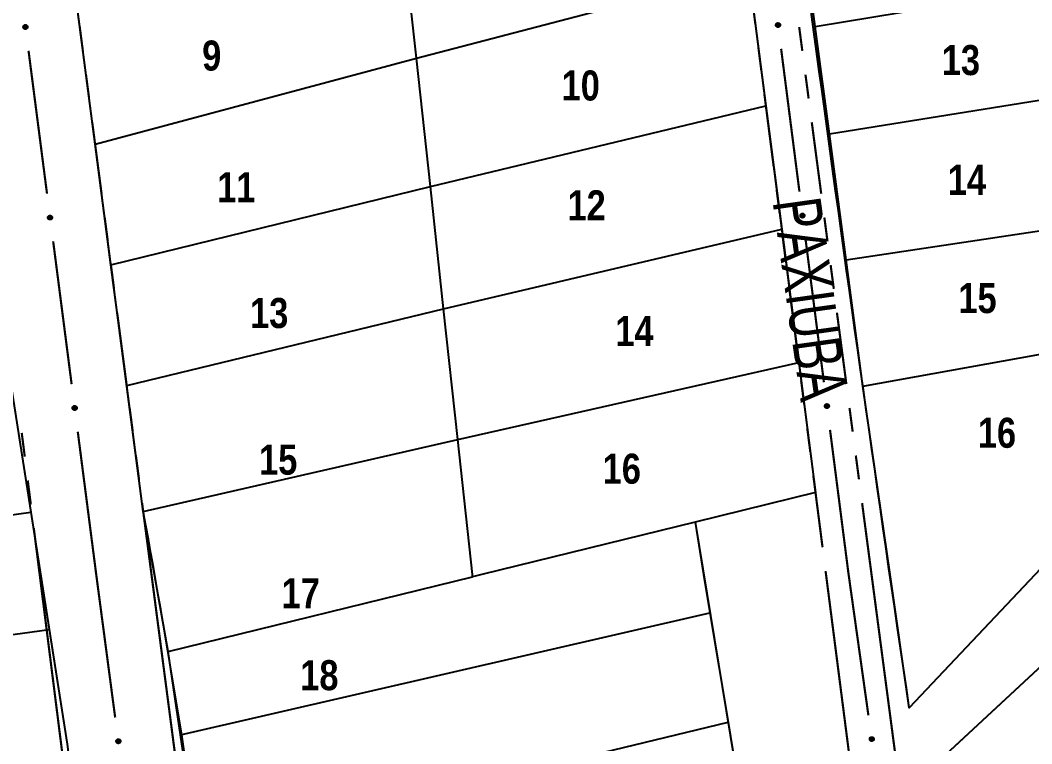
# Model space of a CAD drawing. Extents: x 203591 to 208218, y 4854879 to 4857795.
# Drawn here: x 205473.7 to 205557.9, y 4856008.9 to 4856069.2 of the extents above; entities that cross this region are included whole.
import ezdxf
from ezdxf.enums import TextEntityAlignment as Align

# ---------------------------------------------------------------- set-up
doc = ezdxf.new("R2010")
doc.units = 0
doc.header["$LTSCALE"] = 1.5
doc.header["$MEASUREMENT"] = 0
doc.linetypes.add('PHANTOMX2', pattern=[5, 2.5, -0.5, 0.5, -0.5, 0.5, -0.5])
doc.linetypes.add('TRACO_25', pattern=[8, 3, -1, 1, -1, 1, -1])
for name, color, linetype in [('CD-MALHA-LOTES', 40, 'CONTINUOUS'), ('RU-QUADRAS', 210, 'CONTINUOUS'), ('SV-EIXO-RUA-N-PAV', 6, 'CONTINUOUS'), ('SV-RUA-NAO-PAV-S-GUIA-C-GUIA', 7, 'PHANTOMX2'), ('SV-TXT-RUA-N-PAV-S-GUIA-C-GUIA', 7, 'CONTINUOUS'), ('Th_NmrPorta', 7, 'CONTINUOUS')]:
    doc.layers.add(name, color=color, linetype=linetype)
doc.styles.add('ARIAL', font='ARIAL.TTF')
doc.styles.get("Standard").update_dxf_attribs({"font": 'swisscbo.ttf'})

msp = doc.modelspace()

# ---------------------------------------------------------------- linework, layer by layer
at = {"layer": 'CD-MALHA-LOTES', "linetype": 'Continuous', "flags": 128}
for points in [[(205539.86, 4856068.64), (205538.56, 4856078.45)], [(205506.66, 4856066.02), (205505.46, 4856077.02)], [(205506.66, 4856066.02), (205534.32, 4856073.26)], [(205534.32, 4856073.26), (205535.76, 4856062.04)], [(205539.86, 4856068.64), (205565.98, 4856072.99)], [(205479.9, 4856058.86), (205478.46, 4856069.86)], [(205541.05, 4856059.71), (205539.86, 4856068.64)], [(205541.05, 4856059.71), (205582.72, 4856066.4)], [(205479.9, 4856058.86), (205506.66, 4856066.02)], [(205507.82, 4856055.32), (205506.66, 4856066.02)], [(205507.82, 4856055.32), (205535.76, 4856062.04)], [(205535.76, 4856062.04), (205537.08, 4856051.78)], [(205542.44, 4856049.21), (205541.05, 4856059.71)], [(205481.22, 4856048.79), (205479.9, 4856058.86)], [(205481.22, 4856048.79), (205507.82, 4856055.32)], [(205508.92, 4856045.12), (205507.82, 4856055.32)], [(205542.44, 4856049.21), (205584.22, 4856055.49)], [(205508.92, 4856045.12), (205537.08, 4856051.78)], [(205537.08, 4856051.78), (205538.51, 4856040.66)], [(205482.54, 4856038.76), (205481.22, 4856048.79)], [(205543.84, 4856038.68), (205542.44, 4856049.21)], [(205482.54, 4856038.76), (205508.92, 4856045.12)], [(205510.1, 4856034.26), (205508.92, 4856045.12)], [(205543.84, 4856038.68), (205578.97, 4856045.01)], [(205510.1, 4856034.26), (205538.51, 4856040.66)], [(205538.51, 4856040.66), (205539.9, 4856029.83)], [(205472.94, 4856038.46), (205474.54, 4856028.19)], [(205483.91, 4856028.26), (205482.54, 4856038.76)], [(205546.1, 4856023), (205543.84, 4856038.68)], [(205483.91, 4856028.26), (205510.1, 4856034.26)], [(205511.32, 4856023), (205510.1, 4856034.26)], [(205539.9, 4856029.83), (205529.86, 4856027.36)], [(205450.01, 4856024.78), (205474.54, 4856028.19)], [(205474.54, 4856028.19), (205475.36, 4856023)], [(205484.84, 4856023), (205483.91, 4856028.26)], [(205529.86, 4856027.36), (205512.1, 4856023)], [(205529.86, 4856027.36), (205530.58, 4856023)], [(205566.89, 4856023), (205206.64, 4855688.61)], [(205475.36, 4856023), (205476.07, 4856018.43)], [(205485.98, 4856016.58), (205484.84, 4856023)], [(205485.98, 4856016.58), (205511.34, 4856022.81)], [(205511.34, 4856022.81), (205511.32, 4856023)], [(205512.1, 4856023), (205511.34, 4856022.81)], [(205530.58, 4856023), (205531.1, 4856019.82)], [(205547.7, 4856011.9), (205546.1, 4856023)], [(205558.18, 4856023), (205547.7, 4856011.9)], [(205487.02, 4856009.64), (205531.1, 4856019.82)], [(205531.1, 4856019.82), (205532.61, 4856010.69)], [(205451.42, 4856015.03), (205476.07, 4856018.43)], [(205476.07, 4856018.43), (205477.57, 4856008.87)], [(205487.02, 4856009.64), (205485.98, 4856016.58)], [(205488.46, 4856000), (205532.61, 4856010.69)], [(205532.61, 4856010.69), (205534.06, 4856001.85)], [(205488.46, 4856000), (205487.02, 4856009.64)]]:
    msp.add_lwpolyline(points, dxfattribs=at)
at = {"layer": 'RU-QUADRAS', "color": 6, "linetype": 'Continuous'}
for points in [[(205533.31, 4856117.98), (205586.05, 4856134.66), (205594.2, 4856077.36), (205581.46, 4856075.57), (205584.81, 4856051.2), (205547.7, 4856011.9, -0.005568511)], [(205474.6, 4856099.47), (205528.36, 4856116.39), (205531.66, 4856093.97), (205539.9, 4856029.83), (205529.86, 4856027.36), (205534.06, 4856001.85), (205503.01, 4855976.76), (205501.11, 4855993.72), (205489.82, 4855990.94, 0.013372621), (205483.91, 4856028.26)]]:
    msp.add_lwpolyline(points, format="xyb", close=True, dxfattribs=at)
msp.add_lwpolyline([(205414.31, 4856081.78), (205465.37, 4856096.65), (205472.94, 4856038.46), (205477.57, 4856008.87), (205484.39, 4855955.07), (205448.89, 4855922.86), (205446.42, 4855942.78), (205433.9, 4855941.01)], close=True, dxfattribs=at)
msp.add_lwpolyline([(205616.29, 4855406.97, -0.008843554), (205551.38, 4855440.72), (205486.3, 4855477.5), (205409.57, 4855523.2), (205354.08, 4855518.41), (205253.36, 4855503.36), (205250.22, 4855506.65), (205206.64, 4855688.61), (205604.26, 4856057.69)], format="xyb", dxfattribs=at)
at = {"layer": 'SV-EIXO-RUA-N-PAV', "flags": 128}
for points in [[(205474.015482, 4856068.454268), (205473.976333, 4856068.483584), (205473.948681, 4856068.516785), (205473.933589, 4856068.551114), (205473.928162, 4856068.584927), (205473.926506, 4856068.620145), (205473.93267, 4856068.656021), (205473.948331, 4856068.694323), (205473.977463, 4856068.733801), (205474.013336, 4856068.759892), (205474.0462, 4856068.77649), (205474.081133, 4856068.784179), (205474.115373, 4856068.785215), (205474.152426, 4856068.777579), (205474.191087, 4856068.761329), (205474.230075, 4856068.731075), (205474.256961, 4856068.698339), (205474.270687, 4856068.664751), (205474.278195, 4856068.629583), (205474.279455, 4856068.593608), (205474.273201, 4856068.558427), (205474.256769, 4856068.519531), (205474.226398, 4856068.481446), (205474.194055, 4856068.454258), (205474.160669, 4856068.440063), (205474.125879, 4856068.433451), (205474.090576, 4856068.431361), (205474.054255, 4856068.436056), (205474.015482, 4856068.454268)], [(205536.684155, 4856068.619342), (205536.645032, 4856068.648691), (205536.617408, 4856068.681915), (205536.602345, 4856068.716257), (205536.596946, 4856068.750075), (205536.59532, 4856068.785295), (205536.601515, 4856068.821165), (205536.617209, 4856068.859454), (205536.646375, 4856068.898907), (205536.68227, 4856068.924968), (205536.715148, 4856068.941538), (205536.750087, 4856068.949197), (205536.784328, 4856068.950203), (205536.821375, 4856068.942536), (205536.860022, 4856068.926253), (205536.898984, 4856068.895966), (205536.925842, 4856068.863208), (205536.93954, 4856068.829608), (205536.947018, 4856068.794434), (205536.948247, 4856068.758458), (205536.941963, 4856068.723282), (205536.925498, 4856068.6844), (205536.895095, 4856068.646341), (205536.862729, 4856068.61918), (205536.82933, 4856068.605014), (205536.794535, 4856068.598431), (205536.75923, 4856068.596371), (205536.722913, 4856068.601097), (205536.684155, 4856068.619342)], [(205476.065483, 4856052.58614), (205476.026335, 4856052.615456), (205475.998683, 4856052.648657), (205475.98359, 4856052.682986), (205475.978163, 4856052.716799), (205475.976507, 4856052.752017), (205475.982671, 4856052.787893), (205475.998333, 4856052.826195), (205476.027465, 4856052.865673), (205476.063338, 4856052.891764), (205476.096202, 4856052.908362), (205476.131135, 4856052.916051), (205476.165374, 4856052.917086), (205476.202428, 4856052.909451), (205476.241089, 4856052.8932), (205476.280076, 4856052.862946), (205476.306962, 4856052.830211), (205476.320689, 4856052.796623), (205476.328196, 4856052.761455), (205476.329456, 4856052.72548), (205476.323202, 4856052.690299), (205476.30677, 4856052.651403), (205476.2764, 4856052.613318), (205476.244056, 4856052.58613), (205476.21067, 4856052.571935), (205476.17588, 4856052.565323), (205476.140577, 4856052.563233), (205476.104256, 4856052.567928), (205476.065483, 4856052.58614)], [(205538.720659, 4856052.749476), (205538.681535, 4856052.778825), (205538.653912, 4856052.812049), (205538.638848, 4856052.846391), (205538.63345, 4856052.880209), (205538.631824, 4856052.915429), (205538.638018, 4856052.951299), (205538.653713, 4856052.989588), (205538.682878, 4856053.029041), (205538.718773, 4856053.055102), (205538.751651, 4856053.071671), (205538.786591, 4856053.079331), (205538.820831, 4856053.080337), (205538.857878, 4856053.07267), (205538.896525, 4856053.056387), (205538.935487, 4856053.0261), (205538.962345, 4856052.993342), (205538.976043, 4856052.959742), (205538.983521, 4856052.924568), (205538.98475, 4856052.888591), (205538.978466, 4856052.853416), (205538.962001, 4856052.814534), (205538.931598, 4856052.776474), (205538.899232, 4856052.749314), (205538.865833, 4856052.735148), (205538.831038, 4856052.728565), (205538.795733, 4856052.726505), (205538.759416, 4856052.731231), (205538.720659, 4856052.749476)], [(205478.115485, 4856036.718012), (205478.076336, 4856036.747328), (205478.048684, 4856036.780528), (205478.033591, 4856036.814857), (205478.028164, 4856036.848671), (205478.026508, 4856036.883889), (205478.032673, 4856036.919764), (205478.048334, 4856036.958067), (205478.077466, 4856036.997545), (205478.113339, 4856037.023636), (205478.146203, 4856037.040233), (205478.181136, 4856037.047923), (205478.215375, 4856037.048958), (205478.252429, 4856037.041323), (205478.29109, 4856037.025072), (205478.330078, 4856036.994818), (205478.356963, 4856036.962083), (205478.37069, 4856036.928495), (205478.378198, 4856036.893327), (205478.379457, 4856036.857352), (205478.373203, 4856036.822171), (205478.356772, 4856036.783275), (205478.326401, 4856036.745189), (205478.294058, 4856036.718001), (205478.260671, 4856036.703807), (205478.225882, 4856036.697195), (205478.190579, 4856036.695104), (205478.154258, 4856036.6998), (205478.115485, 4856036.718012)], [(205540.757162, 4856036.87961), (205540.718038, 4856036.908959), (205540.690415, 4856036.942183), (205540.675351, 4856036.976525), (205540.669953, 4856037.010343), (205540.668327, 4856037.045562), (205540.674522, 4856037.081433), (205540.690216, 4856037.119722), (205540.719381, 4856037.159175), (205540.755276, 4856037.185236), (205540.788155, 4856037.201805), (205540.823094, 4856037.209465), (205540.857334, 4856037.210471), (205540.894382, 4856037.202804), (205540.933029, 4856037.186521), (205540.97199, 4856037.156233), (205540.998848, 4856037.123475), (205541.012546, 4856037.089876), (205541.020024, 4856037.054701), (205541.021253, 4856037.018725), (205541.014969, 4856036.983549), (205540.998505, 4856036.944667), (205540.968101, 4856036.906608), (205540.935735, 4856036.879448), (205540.902337, 4856036.865281), (205540.867542, 4856036.858699), (205540.832237, 4856036.856639), (205540.79592, 4856036.861365), (205540.757162, 4856036.87961)], [(205481.928292, 4856009.268069), (205481.967534, 4856009.238878), (205481.995291, 4856009.205766), (205482.010494, 4856009.171485), (205482.016029, 4856009.137689), (205482.017797, 4856009.102476), (205482.011747, 4856009.066581), (205481.996208, 4856009.028229), (205481.967202, 4856008.988659), (205481.931412, 4856008.962453), (205481.898601, 4856008.945751), (205481.863693, 4856008.93795), (205481.829457, 4856008.936806), (205481.792379, 4856008.944323), (205481.753667, 4856008.96045), (205481.714583, 4856008.99058), (205481.687593, 4856009.023229), (205481.673759, 4856009.056773), (205481.666139, 4856009.091917), (205481.664765, 4856009.127888), (205481.670907, 4856009.163089), (205481.687214, 4856009.202037), (205481.717463, 4856009.240218), (205481.74972, 4856009.26751), (205481.783061, 4856009.281811), (205481.817829, 4856009.288533), (205481.853125, 4856009.290736), (205481.889461, 4856009.286157), (205481.928292, 4856009.268069)], [(205544.666764, 4856009.44375), (205544.706235, 4856009.41487), (205544.734254, 4856009.381978), (205544.749727, 4856009.347819), (205544.755529, 4856009.314068), (205544.757576, 4856009.27887), (205544.75181, 4856009.242929), (205544.736574, 4856009.204455), (205544.707882, 4856009.164656), (205544.672301, 4856009.138168), (205544.639623, 4856009.121207), (205544.604778, 4856009.113131), (205544.570552, 4856009.111715), (205544.533416, 4856009.118939), (205544.494577, 4856009.134759), (205544.455256, 4856009.164579), (205544.428009, 4856009.197013), (205544.41391, 4856009.230447), (205544.406013, 4856009.265529), (205544.404354, 4856009.301488), (205544.410217, 4856009.336737), (205544.426216, 4856009.375813), (205544.456162, 4856009.414233), (205544.488201, 4856009.441778), (205544.521428, 4856009.456342), (205544.556142, 4856009.46334), (205544.59142, 4856009.465822), (205544.627791, 4856009.46153), (205544.666764, 4856009.44375)]]:
    msp.add_lwpolyline(points, close=True, dxfattribs=at)
for points in [[(205474.125879, 4856068.433451), (205474.0462, 4856068.77649)], [(205474.143369, 4856068.439389), (205474.066484, 4856068.778925)], [(205474.160669, 4856068.440063), (205474.081133, 4856068.784179)], [(205474.17768, 4856068.450701), (205474.099137, 4856068.781768)], [(205474.194055, 4856068.454258), (205474.115373, 4856068.785215)], [(205474.210942, 4856068.470133), (205474.135546, 4856068.776841)], [(205474.226398, 4856068.481446), (205474.152426, 4856068.777579)], [(205536.617408, 4856068.681915), (205536.59532, 4856068.785295)], [(205536.629203, 4856068.667563), (205536.600523, 4856068.794575)], [(205536.645032, 4856068.648691), (205536.601515, 4856068.821165)], [(205536.663494, 4856068.636195), (205536.610721, 4856068.833028)], [(205536.684155, 4856068.619342), (205536.617209, 4856068.859454)], [(205536.705211, 4856068.611282), (205536.634106, 4856068.875925)], [(205536.722913, 4856068.601097), (205536.646375, 4856068.898907)], [(205536.74061, 4856068.603444), (205536.664468, 4856068.907335)], [(205536.75923, 4856068.596371), (205536.68227, 4856068.924968)], [(205536.775314, 4856068.601018), (205536.697573, 4856068.928092)], [(205536.794535, 4856068.598431), (205536.715148, 4856068.941538)], [(205536.81203, 4856068.604354), (205536.735433, 4856068.943956)], [(205536.82933, 4856068.605014), (205536.750087, 4856068.949197)], [(205536.84635, 4856068.615637), (205536.768089, 4856068.946771)], [(205536.862729, 4856068.61918), (205536.784328, 4856068.950203)], [(205536.879629, 4856068.63504), (205536.804494, 4856068.941812)], [(205536.895095, 4856068.646341), (205536.821375, 4856068.942536)], [(205536.90829, 4856068.668984), (205536.841593, 4856068.93144)], [(205536.925498, 4856068.6844), (205536.860022, 4856068.926253)], [(205536.930669, 4856068.709), (205536.880951, 4856068.903474)], [(205536.941963, 4856068.723282), (205536.898984, 4856068.895966)], [(205536.943922, 4856068.745093), (205536.913715, 4856068.873285)], [(205536.948247, 4856068.758458), (205536.925842, 4856068.863208)], [(205473.948681, 4856068.516785), (205473.926506, 4856068.620145)], [(205473.960489, 4856068.502442), (205473.9317, 4856068.62943)], [(205473.976333, 4856068.483584), (205473.93267, 4856068.656021)], [(205473.994806, 4856068.471103), (205473.941866, 4856068.667892)], [(205474.015482, 4856068.454268), (205473.948331, 4856068.694323)], [(205474.036544, 4856068.446226), (205473.965215, 4856068.710808)], [(205474.054255, 4856068.436056), (205473.977463, 4856068.733801)], [(205474.07195, 4856068.438418), (205473.99555, 4856068.742244)], [(205474.090576, 4856068.431361), (205474.013336, 4856068.759892)], [(205474.106656, 4856068.436022), (205474.028637, 4856068.763029)], [(205474.239574, 4856068.504101), (205474.172654, 4856068.7665)], [(205474.256769, 4856068.519531), (205474.191087, 4856068.761329)], [(205474.26192, 4856068.544136), (205474.212035, 4856068.738567)], [(205474.273201, 4856068.558427), (205474.230075, 4856068.731075)], [(205474.275141, 4856068.58024), (205474.244825, 4856068.708407)], [(205474.279455, 4856068.593608), (205474.256961, 4856068.698339)], [(205476.026335, 4856052.615456), (205475.982671, 4856052.787893)], [(205476.044808, 4856052.602975), (205475.991867, 4856052.799763)], [(205476.065483, 4856052.58614), (205475.998333, 4856052.826195)], [(205476.086546, 4856052.578098), (205476.015216, 4856052.84268)], [(205476.104256, 4856052.567928), (205476.027465, 4856052.865673)], [(205476.121951, 4856052.570289), (205476.045551, 4856052.874116)], [(205476.140577, 4856052.563233), (205476.063338, 4856052.891764)], [(205476.156657, 4856052.567894), (205476.078639, 4856052.894901)], [(205476.17588, 4856052.565323), (205476.096202, 4856052.908362)], [(205476.19337, 4856052.571261), (205476.116485, 4856052.910797)], [(205476.21067, 4856052.571935), (205476.131135, 4856052.916051)], [(205476.227681, 4856052.582573), (205476.149138, 4856052.91364)], [(205476.244056, 4856052.58613), (205476.165374, 4856052.917086)], [(205476.260943, 4856052.602004), (205476.185547, 4856052.908712)], [(205476.2764, 4856052.613318), (205476.202428, 4856052.909451)], [(205476.289576, 4856052.635972), (205476.222656, 4856052.898372)], [(205476.30677, 4856052.651403), (205476.241089, 4856052.8932)], [(205476.311921, 4856052.676007), (205476.262037, 4856052.870439)], [(205476.323202, 4856052.690299), (205476.280076, 4856052.862946)], [(205476.325143, 4856052.712112), (205476.294826, 4856052.840278)], [(205476.329456, 4856052.72548), (205476.306962, 4856052.830211)], [(205538.653912, 4856052.812049), (205538.631824, 4856052.915429)], [(205538.665707, 4856052.797697), (205538.637026, 4856052.924709)], [(205538.681535, 4856052.778825), (205538.638018, 4856052.951299)], [(205538.699997, 4856052.766329), (205538.647225, 4856052.963162)], [(205538.720659, 4856052.749476), (205538.653713, 4856052.989588)], [(205538.741714, 4856052.741416), (205538.67061, 4856053.006058)], [(205538.759416, 4856052.731231), (205538.682878, 4856053.029041)], [(205538.777113, 4856052.733577), (205538.700972, 4856053.037469)], [(205538.795733, 4856052.726505), (205538.718773, 4856053.055102)], [(205538.811817, 4856052.731152), (205538.734077, 4856053.058225)], [(205538.831038, 4856052.728565), (205538.751651, 4856053.071671)], [(205538.848533, 4856052.734488), (205538.771937, 4856053.07409)], [(205538.865833, 4856052.735148), (205538.786591, 4856053.079331)], [(205538.882854, 4856052.745771), (205538.804592, 4856053.076904)], [(205538.899232, 4856052.749314), (205538.820831, 4856053.080337)], [(205538.916132, 4856052.765174), (205538.840997, 4856053.071946)], [(205538.931598, 4856052.776474), (205538.857878, 4856053.07267)], [(205538.944794, 4856052.799118), (205538.878097, 4856053.061574)], [(205538.962001, 4856052.814534), (205538.896525, 4856053.056387)], [(205538.967173, 4856052.839134), (205538.917454, 4856053.033608)], [(205538.978466, 4856052.853416), (205538.935487, 4856053.0261)], [(205538.980425, 4856052.875227), (205538.950218, 4856053.003419)], [(205538.98475, 4856052.888591), (205538.962345, 4856052.993342)], [(205475.998683, 4856052.648657), (205475.976507, 4856052.752017)], [(205476.01049, 4856052.634314), (205475.981702, 4856052.761302)], [(205478.048684, 4856036.780528), (205478.026508, 4856036.883889)], [(205478.060491, 4856036.766186), (205478.031703, 4856036.893173)], [(205478.076336, 4856036.747328), (205478.032673, 4856036.919764)], [(205478.094809, 4856036.734847), (205478.041869, 4856036.931635)], [(205478.115485, 4856036.718012), (205478.048334, 4856036.958067)], [(205478.136547, 4856036.70997), (205478.065217, 4856036.974551)], [(205478.154258, 4856036.6998), (205478.077466, 4856036.997545)], [(205478.171952, 4856036.702161), (205478.095553, 4856037.005988)], [(205478.190579, 4856036.695104), (205478.113339, 4856037.023636)], [(205478.206658, 4856036.699766), (205478.12864, 4856037.026773)], [(205478.225882, 4856036.697195), (205478.146203, 4856037.040233)], [(205478.243372, 4856036.703133), (205478.166486, 4856037.042669)], [(205478.260671, 4856036.703807), (205478.181136, 4856037.047923)], [(205478.277683, 4856036.714445), (205478.19914, 4856037.045511)], [(205478.294058, 4856036.718001), (205478.215375, 4856037.048958)], [(205478.310945, 4856036.733876), (205478.235549, 4856037.040584)], [(205478.326401, 4856036.745189), (205478.252429, 4856037.041323)], [(205478.339577, 4856036.767844), (205478.272657, 4856037.030244)], [(205478.356772, 4856036.783275), (205478.29109, 4856037.025072)], [(205478.361922, 4856036.807879), (205478.312038, 4856037.002311)], [(205478.373203, 4856036.822171), (205478.330078, 4856036.994818)], [(205478.375144, 4856036.843984), (205478.344828, 4856036.97215)], [(205478.379457, 4856036.857352), (205478.356963, 4856036.962083)], [(205540.690415, 4856036.942183), (205540.668327, 4856037.045562)], [(205540.70221, 4856036.92783), (205540.67353, 4856037.054843)], [(205540.718038, 4856036.908959), (205540.674522, 4856037.081433)], [(205540.736501, 4856036.896462), (205540.683728, 4856037.093296)], [(205540.757162, 4856036.87961), (205540.690216, 4856037.119722)], [(205540.778218, 4856036.87155), (205540.707113, 4856037.136192)], [(205540.79592, 4856036.861365), (205540.719381, 4856037.159175)], [(205540.813616, 4856036.863711), (205540.737475, 4856037.167603)], [(205540.832237, 4856036.856639), (205540.755276, 4856037.185236)], [(205540.84832, 4856036.861286), (205540.77058, 4856037.188359)], [(205540.867542, 4856036.858699), (205540.788155, 4856037.201805)], [(205540.885036, 4856036.864622), (205540.80844, 4856037.204223)], [(205540.902337, 4856036.865281), (205540.823094, 4856037.209465)], [(205540.919357, 4856036.875905), (205540.841096, 4856037.207038)], [(205540.935735, 4856036.879448), (205540.857334, 4856037.210471)], [(205540.952636, 4856036.895308), (205540.877501, 4856037.20208)], [(205540.968101, 4856036.906608), (205540.894382, 4856037.202804)], [(205540.981297, 4856036.929252), (205540.9146, 4856037.191708)], [(205540.998505, 4856036.944667), (205540.933029, 4856037.186521)], [(205541.003676, 4856036.969268), (205540.953957, 4856037.163741)], [(205541.014969, 4856036.983549), (205540.97199, 4856037.156233)], [(205541.016929, 4856037.005361), (205540.986721, 4856037.133553)], [(205541.021253, 4856037.018725), (205540.998848, 4856037.123475)], [(205481.664765, 4856009.127888), (205481.687593, 4856009.023229)], [(205481.669036, 4856009.141269), (205481.699761, 4856009.0132)], [(205481.670907, 4856009.163089), (205481.714583, 4856008.99058)], [(205481.682142, 4856009.177416), (205481.732646, 4856008.983145)], [(205481.687214, 4856009.202037), (205481.753667, 4856008.96045)], [(205481.70436, 4856009.217522), (205481.772116, 4856008.955337)], [(205481.717463, 4856009.240218), (205481.792379, 4856008.944323)], [(205481.732883, 4856009.251581), (205481.809257, 4856008.945115)], [(205481.74972, 4856009.26751), (205481.829457, 4856008.936806)], [(205481.766083, 4856009.271119), (205481.845682, 4856008.940304)], [(205481.783061, 4856009.281811), (205481.863693, 4856008.93795)], [(205481.800358, 4856009.28254), (205481.878326, 4856008.943251)], [(205481.817829, 4856009.288533), (205481.898601, 4856008.945751)], [(205481.83706, 4856009.286024), (205481.916122, 4856008.959268)], [(205481.853125, 4856009.290736), (205481.931412, 4856008.962453)], [(205481.871774, 4856009.283739), (205481.949142, 4856008.980158)], [(205481.889461, 4856009.286157), (205481.967202, 4856008.988659)], [(205481.907204, 4856009.276043), (205481.979377, 4856009.011691)], [(205481.928292, 4856009.268069), (205481.996208, 4856009.028229)], [(205481.949021, 4856009.2513), (205482.002589, 4856009.054681)], [(205481.967534, 4856009.238878), (205482.011747, 4856009.066581)], [(205481.983439, 4856009.220071), (205482.012632, 4856009.093175)], [(205481.995291, 4856009.205766), (205482.017797, 4856009.102476)], [(205544.404354, 4856009.301488), (205544.428009, 4856009.197013)], [(205544.408518, 4856009.314903), (205544.440255, 4856009.187082)], [(205544.410217, 4856009.336737), (205544.455256, 4856009.164579)], [(205544.421339, 4856009.351153), (205544.473378, 4856009.157287)], [(205544.426216, 4856009.375813), (205544.494577, 4856009.134759)], [(205544.443238, 4856009.391433), (205544.513066, 4856009.129793)], [(205544.456162, 4856009.414233), (205544.533416, 4856009.118939)], [(205544.471492, 4856009.425717), (205544.550287, 4856009.119865)], [(205544.488201, 4856009.441778), (205544.570552, 4856009.111715)], [(205544.504536, 4856009.445516), (205544.586749, 4856009.115342)], [(205544.521428, 4856009.456342), (205544.604778, 4856009.113131)], [(205544.538719, 4856009.457208), (205544.619368, 4856009.118546)], [(205544.556142, 4856009.46334), (205544.639623, 4856009.121207)], [(205544.575393, 4856009.460983), (205544.657036, 4856009.134862)], [(205544.59142, 4856009.465822), (205544.672301, 4856009.138168)], [(205544.610124, 4856009.458973), (205544.689891, 4856009.156013)], [(205544.627791, 4856009.46153), (205544.707882, 4856009.164656)], [(205544.645613, 4856009.451557), (205544.719875, 4856009.187784)], [(205544.666764, 4856009.44375), (205544.736574, 4856009.204455)], [(205544.687625, 4856009.427145), (205544.742746, 4856009.230957)], [(205544.706235, 4856009.41487), (205544.75181, 4856009.242929)], [(205544.722288, 4856009.396189), (205544.752484, 4856009.269529)], [(205544.734254, 4856009.381978), (205544.757576, 4856009.27887)]]:
    msp.add_lwpolyline(points, dxfattribs=at)
at = {"layer": 'SV-EIXO-RUA-N-PAV', "const_width": 0.18, "flags": 128}
for points in [[(205475.899997, 4856054.726257), (205474.362496, 4856066.627353)], [(205538.556993, 4856054.889732), (205537.029616, 4856066.792132)], [(205477.949999, 4856038.858128), (205476.412498, 4856050.759224)], [(205540.593497, 4856039.019866), (205539.066119, 4856050.922266)], [(205542.63, 4856023.15), (205541.102622, 4856035.0524)], [(205480, 4856022.99), (205478.462499, 4856034.891096)], [(205480, 4856022.99), (205481.575452, 4856011.093868)], [(205542.63, 4856023.15), (205544.299494, 4856011.266701)]]:
    msp.add_lwpolyline(points, dxfattribs=at)
at = {"layer": 'SV-RUA-NAO-PAV-S-GUIA-C-GUIA', "const_width": 0.18, "flags": 128}
for points in [[(205534.62304, 4856070.902184), (205534.877599, 4856068.91845)], [(205478.884958, 4856066.627266), (205478.625183, 4856068.610323)], [(205538.796532, 4856066.620895), (205538.534557, 4856068.603662)], [(205535.132158, 4856066.934716), (205535.386717, 4856064.950982)], [(205479.404507, 4856062.66115), (205479.144733, 4856064.644208)], [(205539.320484, 4856062.655359), (205539.058508, 4856064.638127)], [(205535.641276, 4856062.967249), (205536.404953, 4856057.016047)], [(205480.443606, 4856054.72892), (205479.664282, 4856060.678093)], [(205540.368387, 4856054.724287), (205539.58246, 4856060.672591)], [(205536.659512, 4856055.032313), (205536.914071, 4856053.04858)], [(205480.963155, 4856050.762805), (205480.70338, 4856052.745863)], [(205540.892339, 4856050.758751), (205540.630363, 4856052.741519)], [(205537.16863, 4856051.064846), (205537.423189, 4856049.081112)], [(205481.482704, 4856046.79669), (205481.22293, 4856048.779748)], [(205541.41629, 4856046.793215), (205541.154315, 4856048.775983)], [(205537.677748, 4856047.097378), (205538.441425, 4856041.146177)], [(205482.521803, 4856038.86446), (205481.742479, 4856044.813633)], [(205542.464194, 4856038.862143), (205541.678266, 4856044.810447)], [(205538.695984, 4856039.162443), (205538.950543, 4856037.178709)], [(205483.041352, 4856034.898345), (205482.781578, 4856036.881403)], [(205542.988145, 4856034.896608), (205542.726169, 4856036.879376)], [(205539.205102, 4856035.194976), (205539.459661, 4856033.211242)], [(205473.796036, 4856034.800792), (205474.047228, 4856032.816629)], [(205483.560901, 4856030.93223), (205483.301127, 4856032.915288)], [(205543.512097, 4856030.931072), (205543.250121, 4856032.91384)], [(205474.29842, 4856030.832466), (205474.549613, 4856028.848304)], [(205539.71422, 4856031.227508), (205540.477897, 4856025.276307)], [(205484.6, 4856023), (205483.820676, 4856028.949173)], [(205544.56, 4856023), (205543.774073, 4856028.948304)], [(205474.800805, 4856026.864141), (205475.177594, 4856023.887896)], [(205475.177594, 4856023.887896), (205475.29, 4856023)], [(205540.732456, 4856023.292573), (205540.77, 4856023)]]:
    msp.add_lwpolyline(points, dxfattribs=at)
at = {"layer": 'SV-RUA-NAO-PAV-S-GUIA-C-GUIA', "linetype": 'TRACO_25', "const_width": 0.18, "flags": 128}
for points in [[(205475.29, 4856023), (205484.1, 4855953.34), (205493.55, 4855954.68), (205484.6, 4856023)], [(205540.77, 4856023), (205542.88, 4856006.59), (205546.66, 4856007.08), (205544.56, 4856023)]]:
    msp.add_lwpolyline(points, dxfattribs=at)

# ---------------------------------------------------------------- texts
at = {"layer": 'SV-TXT-RUA-N-PAV-S-GUIA-C-GUIA', "style": 'ARIAL', "width": 0.7}
msp.add_text('PAXIUBA', height=4, rotation=278, dxfattribs=at).set_placement((205536.31, 4856054.08))
at = {"layer": 'Th_NmrPorta', "color": 1}
for s, p in [('9', (205488.820366, 4856066.229086)), ('13', (205550.410366, 4856065.859086)), ('10', (205518.750366, 4856063.739086)), ('14', (205550.910366, 4856055.879086)), ('11', (205490.070366, 4856055.259086)), ('12', (205519.240366, 4856053.759086)), ('15', (205551.790366, 4856046.029086)), ('13', (205492.810366, 4856044.789086)), ('14', (205523.230366, 4856043.289086)), ('16', (205553.410366, 4856034.809086)), ('15', (205493.560366, 4856032.569086)), ('16', (205522.170366, 4856031.819086)), ('17', (205495.437826, 4856021.446381)), ('18', (205496.987826, 4856014.616381))]:
    msp.add_text(s, height=2.5, dxfattribs=at).set_placement(p, align=Align.MIDDLE_LEFT)

doc.saveas('drawing.dxf')
